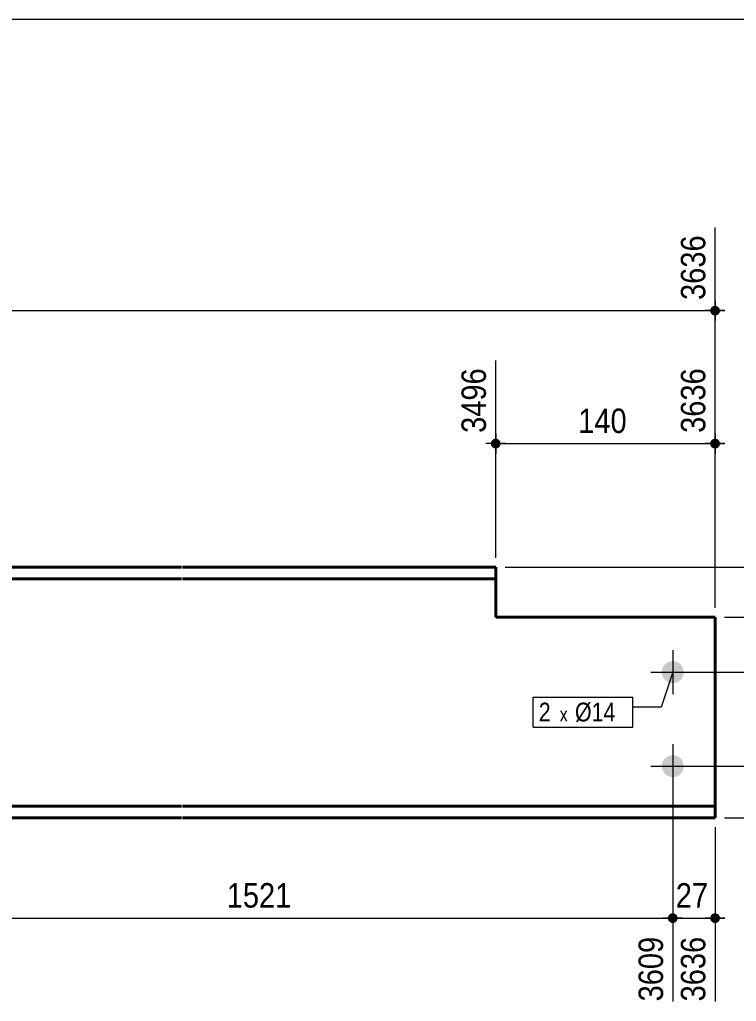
# Model space of a CAD drawing. Header units: millimetres. Extents: x 2 to 287, y 5 to 195.
# Drawn here: x 164.5 to 240.7, y 90.6 to 195 of the extents above; entities that cross this region are included whole.
import ezdxf

# ---------------------------------------------------------------- set-up
doc = ezdxf.new("R2010")
doc.units = ezdxf.units.MM
for name, color, linetype, lineweight in [('Boulon', 7, 'Continuous', 0), ('Cotation', 7, 'Continuous', 0), ('Désignation boulon', 3, 'Continuous', 0), ('Feuille dessin', 5, 'Continuous', 0), ('Piece', 2, 'Continuous', 0)]:
    doc.layers.add(name, color=color, linetype=linetype, lineweight=lineweight)
doc.styles.add('ARIAL', font='ARIAL.TTF')
doc.styles.add('COMIC_SANS_MS', font='COMIC.TTF')

# ---------------------------------------------------------------- blocks, each defined once
blk = doc.blocks.new('*A3')
at = {"layer": 'Boulon'}
for points in [[(232.79, 125.61), (232.79, 125.64), (232.79, 125.67), (232.8, 125.7), (232.8, 125.73), (232.8, 125.76), (232.81, 125.78), (232.81, 125.81), (232.82, 125.84), (232.82, 125.87), (232.83, 125.9), (232.84, 125.92), (232.85, 125.95), (232.86, 125.98), (232.87, 126), (232.88, 126.03), (232.89, 126.06), (232.9, 126.08), (232.91, 126.11), (232.93, 126.13), (232.94, 126.16), (232.96, 126.18), (232.97, 126.21), (232.99, 126.23), (233, 126.26), (233.02, 126.28), (233.04, 126.3), (233.05, 126.32), (233.07, 126.35), (233.09, 126.37), (233.11, 126.39), (233.13, 126.41), (233.15, 126.43), (233.17, 126.45), (233.19, 126.47), (233.22, 126.49), (233.24, 126.5), (233.26, 126.52), (233.28, 126.54), (233.31, 126.55), (233.33, 126.57), (233.36, 126.58), (233.38, 126.6), (233.41, 126.61), (233.43, 126.63), (233.46, 126.64), (233.48, 126.65), (233.51, 126.66), (233.54, 126.67), (233.56, 126.68), (233.59, 126.69), (233.62, 126.7), (233.65, 126.71), (233.67, 126.72), (233.7, 126.72), (233.73, 126.73), (233.76, 126.73), (233.79, 126.74), (233.81, 126.74), (233.84, 126.74), (233.87, 126.75), (233.9, 126.75), (233.93, 126.75), (233.96, 126.75), (233.98, 126.75), (234.01, 126.75), (234.04, 126.75), (234.07, 126.74), (234.1, 126.74), (234.13, 126.74), (234.16, 126.73), (234.18, 126.73), (234.21, 126.72), (234.24, 126.72), (234.27, 126.71), (234.29, 126.7), (234.32, 126.69), (234.35, 126.68), (234.38, 126.67), (234.4, 126.66), (234.43, 126.65), (234.46, 126.64), (234.48, 126.63), (234.51, 126.61), (234.53, 126.6), (234.56, 126.58), (234.58, 126.57), (234.6, 126.55), (234.63, 126.54), (234.65, 126.52), (234.67, 126.5), (234.7, 126.49), (234.72, 126.47), (234.74, 126.45), (234.76, 126.43), (234.78, 126.41), (234.8, 126.39), (234.82, 126.37), (234.84, 126.35), (234.86, 126.32), (234.88, 126.3), (234.89, 126.28), (234.91, 126.26), (234.93, 126.23), (234.94, 126.21), (234.96, 126.18), (234.97, 126.16), (234.99, 126.13), (235, 126.11), (235.01, 126.08), (235.02, 126.06), (235.03, 126.03), (235.04, 126), (235.05, 125.98), (235.06, 125.95), (235.07, 125.92), (235.08, 125.9), (235.09, 125.87), (235.09, 125.84), (235.1, 125.81), (235.11, 125.78), (235.11, 125.76), (235.11, 125.73), (235.12, 125.7), (235.12, 125.67), (235.12, 125.64), (235.12, 125.61), (235.12, 125.58), (235.12, 125.56), (235.12, 125.53), (235.12, 125.5), (235.12, 125.47), (235.11, 125.44), (235.11, 125.41), (235.11, 125.38), (235.1, 125.36), (235.09, 125.33), (235.09, 125.3), (235.08, 125.27), (235.07, 125.25), (235.06, 125.22), (235.05, 125.19), (235.04, 125.16), (235.03, 125.14), (235.02, 125.11), (235.01, 125.09), (235, 125.06), (234.99, 125.03), (234.97, 125.01), (234.96, 124.98), (234.94, 124.96), (234.93, 124.94), (234.91, 124.91), (234.89, 124.89), (234.88, 124.87), (234.86, 124.84), (234.84, 124.82), (234.82, 124.8), (234.8, 124.78), (234.78, 124.76), (234.76, 124.74), (234.74, 124.72), (234.72, 124.7), (234.7, 124.68), (234.67, 124.66), (234.65, 124.65), (234.63, 124.63), (234.6, 124.61), (234.58, 124.6), (234.56, 124.58), (234.53, 124.57), (234.51, 124.55), (234.48, 124.54), (234.46, 124.53), (234.43, 124.52), (234.4, 124.51), (234.38, 124.5), (234.35, 124.49), (234.32, 124.48), (234.29, 124.47), (234.27, 124.46), (234.24, 124.45), (234.21, 124.45), (234.18, 124.44), (234.16, 124.43), (234.13, 124.43), (234.1, 124.43), (234.07, 124.42), (234.04, 124.42), (234.01, 124.42), (233.98, 124.42), (233.96, 124.42), (233.93, 124.42), (233.9, 124.42), (233.87, 124.42), (233.84, 124.42), (233.81, 124.43), (233.79, 124.43), (233.76, 124.43), (233.73, 124.44), (233.7, 124.45), (233.67, 124.45), (233.65, 124.46), (233.62, 124.47), (233.59, 124.48), (233.56, 124.49), (233.54, 124.5), (233.51, 124.51), (233.48, 124.52), (233.46, 124.53), (233.43, 124.54), (233.41, 124.55), (233.38, 124.57), (233.36, 124.58), (233.33, 124.6), (233.31, 124.61), (233.28, 124.63), (233.26, 124.65), (233.24, 124.66), (233.22, 124.68), (233.19, 124.7), (233.17, 124.72), (233.15, 124.74), (233.13, 124.76), (233.11, 124.78), (233.09, 124.8), (233.07, 124.82), (233.05, 124.84), (233.04, 124.87), (233.02, 124.89), (233, 124.91), (232.99, 124.94), (232.97, 124.96), (232.96, 124.98), (232.94, 125.01), (232.93, 125.03), (232.91, 125.06), (232.9, 125.09), (232.89, 125.11), (232.88, 125.14), (232.87, 125.16), (232.86, 125.19), (232.85, 125.22), (232.84, 125.25), (232.83, 125.27), (232.82, 125.3), (232.82, 125.33), (232.81, 125.36), (232.81, 125.38), (232.8, 125.41), (232.8, 125.44), (232.8, 125.47), (232.79, 125.5), (232.79, 125.53), (232.79, 125.56), (232.79, 125.58)], [(232.79, 115.61), (232.79, 115.64), (232.79, 115.67), (232.8, 115.7), (232.8, 115.73), (232.8, 115.76), (232.81, 115.78), (232.81, 115.81), (232.82, 115.84), (232.82, 115.87), (232.83, 115.9), (232.84, 115.92), (232.85, 115.95), (232.86, 115.98), (232.87, 116), (232.88, 116.03), (232.89, 116.06), (232.9, 116.08), (232.91, 116.11), (232.93, 116.13), (232.94, 116.16), (232.96, 116.18), (232.97, 116.21), (232.99, 116.23), (233, 116.26), (233.02, 116.28), (233.04, 116.3), (233.05, 116.32), (233.07, 116.35), (233.09, 116.37), (233.11, 116.39), (233.13, 116.41), (233.15, 116.43), (233.17, 116.45), (233.19, 116.47), (233.22, 116.49), (233.24, 116.5), (233.26, 116.52), (233.28, 116.54), (233.31, 116.55), (233.33, 116.57), (233.36, 116.58), (233.38, 116.6), (233.41, 116.61), (233.43, 116.63), (233.46, 116.64), (233.48, 116.65), (233.51, 116.66), (233.54, 116.67), (233.56, 116.68), (233.59, 116.69), (233.62, 116.7), (233.65, 116.71), (233.67, 116.72), (233.7, 116.72), (233.73, 116.73), (233.76, 116.73), (233.79, 116.74), (233.81, 116.74), (233.84, 116.74), (233.87, 116.75), (233.9, 116.75), (233.93, 116.75), (233.96, 116.75), (233.98, 116.75), (234.01, 116.75), (234.04, 116.75), (234.07, 116.74), (234.1, 116.74), (234.13, 116.74), (234.16, 116.73), (234.18, 116.73), (234.21, 116.72), (234.24, 116.72), (234.27, 116.71), (234.29, 116.7), (234.32, 116.69), (234.35, 116.68), (234.38, 116.67), (234.4, 116.66), (234.43, 116.65), (234.46, 116.64), (234.48, 116.63), (234.51, 116.61), (234.53, 116.6), (234.56, 116.58), (234.58, 116.57), (234.6, 116.55), (234.63, 116.54), (234.65, 116.52), (234.67, 116.5), (234.7, 116.49), (234.72, 116.47), (234.74, 116.45), (234.76, 116.43), (234.78, 116.41), (234.8, 116.39), (234.82, 116.37), (234.84, 116.35), (234.86, 116.32), (234.88, 116.3), (234.89, 116.28), (234.91, 116.26), (234.93, 116.23), (234.94, 116.21), (234.96, 116.18), (234.97, 116.16), (234.99, 116.13), (235, 116.11), (235.01, 116.08), (235.02, 116.06), (235.03, 116.03), (235.04, 116), (235.05, 115.98), (235.06, 115.95), (235.07, 115.92), (235.08, 115.9), (235.09, 115.87), (235.09, 115.84), (235.1, 115.81), (235.11, 115.78), (235.11, 115.76), (235.11, 115.73), (235.12, 115.7), (235.12, 115.67), (235.12, 115.64), (235.12, 115.61), (235.12, 115.58), (235.12, 115.56), (235.12, 115.53), (235.12, 115.5), (235.12, 115.47), (235.11, 115.44), (235.11, 115.41), (235.11, 115.38), (235.1, 115.36), (235.09, 115.33), (235.09, 115.3), (235.08, 115.27), (235.07, 115.25), (235.06, 115.22), (235.05, 115.19), (235.04, 115.16), (235.03, 115.14), (235.02, 115.11), (235.01, 115.09), (235, 115.06), (234.99, 115.03), (234.97, 115.01), (234.96, 114.98), (234.94, 114.96), (234.93, 114.94), (234.91, 114.91), (234.89, 114.89), (234.88, 114.87), (234.86, 114.84), (234.84, 114.82), (234.82, 114.8), (234.8, 114.78), (234.78, 114.76), (234.76, 114.74), (234.74, 114.72), (234.72, 114.7), (234.7, 114.68), (234.67, 114.66), (234.65, 114.65), (234.63, 114.63), (234.6, 114.61), (234.58, 114.6), (234.56, 114.58), (234.53, 114.57), (234.51, 114.55), (234.48, 114.54), (234.46, 114.53), (234.43, 114.52), (234.4, 114.51), (234.38, 114.5), (234.35, 114.49), (234.32, 114.48), (234.29, 114.47), (234.27, 114.46), (234.24, 114.45), (234.21, 114.45), (234.18, 114.44), (234.16, 114.43), (234.13, 114.43), (234.1, 114.43), (234.07, 114.42), (234.04, 114.42), (234.01, 114.42), (233.98, 114.42), (233.96, 114.42), (233.93, 114.42), (233.9, 114.42), (233.87, 114.42), (233.84, 114.42), (233.81, 114.43), (233.79, 114.43), (233.76, 114.43), (233.73, 114.44), (233.7, 114.45), (233.67, 114.45), (233.65, 114.46), (233.62, 114.47), (233.59, 114.48), (233.56, 114.49), (233.54, 114.5), (233.51, 114.51), (233.48, 114.52), (233.46, 114.53), (233.43, 114.54), (233.41, 114.55), (233.38, 114.57), (233.36, 114.58), (233.33, 114.6), (233.31, 114.61), (233.28, 114.63), (233.26, 114.65), (233.24, 114.66), (233.22, 114.68), (233.19, 114.7), (233.17, 114.72), (233.15, 114.74), (233.13, 114.76), (233.11, 114.78), (233.09, 114.8), (233.07, 114.82), (233.05, 114.84), (233.04, 114.87), (233.02, 114.89), (233, 114.91), (232.99, 114.94), (232.97, 114.96), (232.96, 114.98), (232.94, 115.01), (232.93, 115.03), (232.91, 115.06), (232.9, 115.09), (232.89, 115.11), (232.88, 115.14), (232.87, 115.16), (232.86, 115.19), (232.85, 115.22), (232.84, 115.25), (232.83, 115.27), (232.82, 115.3), (232.82, 115.33), (232.81, 115.36), (232.81, 115.38), (232.8, 115.41), (232.8, 115.44), (232.8, 115.47), (232.79, 115.5), (232.79, 115.53), (232.79, 115.56), (232.79, 115.58)]]:
    blk.add_hatch(color=256, dxfattribs=at).paths.add_polyline_path(points, flags=17)
at = {"layer": 'Boulon', "linetype": 'Continuous', "lineweight": 0}
for p, q in [((233.96, 127.92), (233.96, 123.25)), ((231.62, 125.58), (236.29, 125.58)), ((233.96, 117.92), (233.96, 113.25)), ((231.62, 115.58), (236.29, 115.58))]:
    blk.add_line(p, q, dxfattribs=at)
blk = doc.blocks.new('*A4')
at = {"layer": 'Piece', "color": 2, "linetype": 'Continuous', "lineweight": 40}
for p, q in [((181.689836, 136.750443), (101.856502, 136.750443)), ((215.123169, 136.750443), (181.789836, 136.750443)), ((215.123169, 136.750443), (215.123169, 135.517109)), ((181.689836, 135.517109), (101.856502, 135.517109)), ((215.123169, 135.517109), (181.789836, 135.517109)), ((215.123169, 131.417109), (215.123169, 135.517109)), ((215.123169, 131.417109), (238.456502, 131.417109)), ((238.456502, 131.417109), (238.456502, 110.083776)), ((181.689836, 111.317109), (101.856502, 111.317109)), ((238.456502, 111.317109), (181.789836, 111.317109)), ((101.856502, 110.083776), (181.689836, 110.083776)), ((181.789836, 110.083776), (238.456502, 110.083776))]:
    blk.add_line(p, q, dxfattribs=at)
blk = doc.blocks.new('*A5')
at = {"layer": 'Feuille dessin', "linetype": 'Continuous', "lineweight": 0}
blk.add_line((282, 195), (5, 195), dxfattribs=at)
blk = doc.blocks.new('*A12')
at = {"layer": 'Cotation'}
for points in [[(248.72, 136.23), (248.69, 136.23), (248.67, 136.24), (248.64, 136.24), (248.62, 136.25), (248.59, 136.25), (248.57, 136.26), (248.54, 136.27), (248.52, 136.28), (248.5, 136.29), (248.48, 136.3), (248.45, 136.32), (248.43, 136.33), (248.41, 136.35), (248.39, 136.37), (248.38, 136.38), (248.36, 136.4), (248.34, 136.42), (248.33, 136.44), (248.31, 136.46), (248.3, 136.48), (248.28, 136.51), (248.27, 136.53), (248.26, 136.55), (248.25, 136.58), (248.25, 136.6), (248.24, 136.62), (248.23, 136.65), (248.23, 136.67), (248.23, 136.7), (248.22, 136.72), (248.22, 136.75), (248.22, 136.78), (248.23, 136.8), (248.23, 136.83), (248.23, 136.85), (248.24, 136.88), (248.25, 136.9), (248.25, 136.93), (248.26, 136.95), (248.27, 136.97), (248.28, 137), (248.3, 137.02), (248.31, 137.04), (248.33, 137.06), (248.34, 137.08), (248.36, 137.1), (248.38, 137.12), (248.39, 137.14), (248.41, 137.15), (248.43, 137.17), (248.45, 137.18), (248.48, 137.2), (248.5, 137.21), (248.52, 137.22), (248.54, 137.23), (248.57, 137.24), (248.59, 137.25), (248.62, 137.25), (248.64, 137.26), (248.67, 137.26), (248.69, 137.27), (248.72, 137.27), (248.74, 137.27), (248.77, 137.27), (248.79, 137.27), (248.82, 137.26), (248.84, 137.26), (248.87, 137.25), (248.89, 137.25), (248.92, 137.24), (248.94, 137.23), (248.97, 137.22), (248.99, 137.21), (249.01, 137.2), (249.03, 137.18), (249.05, 137.17), (249.07, 137.15), (249.09, 137.14), (249.11, 137.12), (249.13, 137.1), (249.14, 137.08), (249.16, 137.06), (249.18, 137.04), (249.19, 137.02), (249.2, 137), (249.21, 136.97), (249.22, 136.95), (249.23, 136.93), (249.24, 136.9), (249.25, 136.88), (249.25, 136.85), (249.26, 136.83), (249.26, 136.8), (249.26, 136.78), (249.26, 136.75), (249.26, 136.72), (249.26, 136.7), (249.26, 136.67), (249.25, 136.65), (249.25, 136.62), (249.24, 136.6), (249.23, 136.58), (249.22, 136.55), (249.21, 136.53), (249.2, 136.51), (249.19, 136.48), (249.18, 136.46), (249.16, 136.44), (249.14, 136.42), (249.13, 136.4), (249.11, 136.38), (249.09, 136.37), (249.07, 136.35), (249.05, 136.33), (249.03, 136.32), (249.01, 136.3), (248.99, 136.29), (248.97, 136.28), (248.94, 136.27), (248.92, 136.26), (248.89, 136.25), (248.87, 136.25), (248.84, 136.24), (248.82, 136.24), (248.79, 136.23), (248.77, 136.23), (248.74, 136.23)], [(248.72, 130.9), (248.69, 130.9), (248.67, 130.9), (248.64, 130.91), (248.62, 130.91), (248.59, 130.92), (248.57, 130.93), (248.54, 130.94), (248.52, 130.95), (248.5, 130.96), (248.48, 130.97), (248.45, 130.98), (248.43, 131), (248.41, 131.02), (248.39, 131.03), (248.38, 131.05), (248.36, 131.07), (248.34, 131.09), (248.33, 131.11), (248.31, 131.13), (248.3, 131.15), (248.28, 131.17), (248.27, 131.19), (248.26, 131.22), (248.25, 131.24), (248.25, 131.27), (248.24, 131.29), (248.23, 131.32), (248.23, 131.34), (248.23, 131.37), (248.22, 131.39), (248.22, 131.42), (248.22, 131.44), (248.23, 131.47), (248.23, 131.49), (248.23, 131.52), (248.24, 131.54), (248.25, 131.57), (248.25, 131.59), (248.26, 131.62), (248.27, 131.64), (248.28, 131.66), (248.3, 131.68), (248.31, 131.71), (248.33, 131.73), (248.34, 131.75), (248.36, 131.77), (248.38, 131.78), (248.39, 131.8), (248.41, 131.82), (248.43, 131.83), (248.45, 131.85), (248.48, 131.86), (248.5, 131.88), (248.52, 131.89), (248.54, 131.9), (248.57, 131.91), (248.59, 131.91), (248.62, 131.92), (248.64, 131.93), (248.67, 131.93), (248.69, 131.93), (248.72, 131.94), (248.74, 131.94), (248.77, 131.94), (248.79, 131.93), (248.82, 131.93), (248.84, 131.93), (248.87, 131.92), (248.89, 131.91), (248.92, 131.91), (248.94, 131.9), (248.97, 131.89), (248.99, 131.88), (249.01, 131.86), (249.03, 131.85), (249.05, 131.83), (249.07, 131.82), (249.09, 131.8), (249.11, 131.78), (249.13, 131.77), (249.14, 131.75), (249.16, 131.73), (249.18, 131.71), (249.19, 131.68), (249.2, 131.66), (249.21, 131.64), (249.22, 131.62), (249.23, 131.59), (249.24, 131.57), (249.25, 131.54), (249.25, 131.52), (249.26, 131.49), (249.26, 131.47), (249.26, 131.44), (249.26, 131.42), (249.26, 131.39), (249.26, 131.37), (249.26, 131.34), (249.25, 131.32), (249.25, 131.29), (249.24, 131.27), (249.23, 131.24), (249.22, 131.22), (249.21, 131.19), (249.2, 131.17), (249.19, 131.15), (249.18, 131.13), (249.16, 131.11), (249.14, 131.09), (249.13, 131.07), (249.11, 131.05), (249.09, 131.03), (249.07, 131.02), (249.05, 131), (249.03, 130.98), (249.01, 130.97), (248.99, 130.96), (248.97, 130.95), (248.94, 130.94), (248.92, 130.93), (248.89, 130.92), (248.87, 130.91), (248.84, 130.91), (248.82, 130.9), (248.79, 130.9), (248.77, 130.9), (248.74, 130.9)]]:
    blk.add_hatch(color=256, dxfattribs=at).paths.add_polyline_path(points, flags=17)
at = {"layer": 'Cotation', "linetype": 'Continuous', "lineweight": 0}
for p, q in [((248.74, 137.79), (248.74, 135.71)), ((248.74, 136.75), (248.74, 137.79)), ((216.12, 136.75), (250.82, 136.75)), ((247.7, 136.75), (249.78, 136.75)), ((248.74, 131.42), (248.74, 136.75)), ((248.74, 132.46), (248.74, 130.38)), ((239.46, 131.42), (250.82, 131.42)), ((247.7, 131.42), (249.78, 131.42)), ((248.74, 131.42), (248.74, 125.61)), ((248.74, 131.42), (248.74, 125.61))]:
    blk.add_line(p, q, dxfattribs=at)
at = {"layer": 'Cotation'}
for p in [(248.74, 136.75), (248.74, 131.42)]:
    blk.add_point(p, dxfattribs=at)
at = {"layer": 'Cotation', "style": 'ARIAL', "width": 0.85}
blk.add_text('32', height=2.6, rotation=90.0002, dxfattribs=at).set_placement((247.62, 126.59))
blk = doc.blocks.new('*A16')
at = {"layer": 'Cotation'}
for points in [[(257.7, 115.06), (257.68, 115.07), (257.65, 115.07), (257.63, 115.07), (257.6, 115.08), (257.58, 115.09), (257.55, 115.09), (257.53, 115.1), (257.51, 115.11), (257.48, 115.13), (257.46, 115.14), (257.44, 115.15), (257.42, 115.17), (257.4, 115.18), (257.38, 115.2), (257.36, 115.22), (257.34, 115.23), (257.33, 115.25), (257.31, 115.27), (257.3, 115.29), (257.28, 115.32), (257.27, 115.34), (257.26, 115.36), (257.25, 115.38), (257.24, 115.41), (257.23, 115.43), (257.23, 115.46), (257.22, 115.48), (257.22, 115.51), (257.21, 115.53), (257.21, 115.56), (257.21, 115.58), (257.21, 115.61), (257.21, 115.63), (257.22, 115.66), (257.22, 115.69), (257.23, 115.71), (257.23, 115.73), (257.24, 115.76), (257.25, 115.78), (257.26, 115.81), (257.27, 115.83), (257.28, 115.85), (257.3, 115.87), (257.31, 115.89), (257.33, 115.91), (257.34, 115.93), (257.36, 115.95), (257.38, 115.97), (257.4, 115.99), (257.42, 116), (257.44, 116.02), (257.46, 116.03), (257.48, 116.04), (257.51, 116.05), (257.53, 116.06), (257.55, 116.07), (257.58, 116.08), (257.6, 116.09), (257.63, 116.09), (257.65, 116.1), (257.68, 116.1), (257.7, 116.1), (257.73, 116.1), (257.76, 116.1), (257.78, 116.1), (257.81, 116.1), (257.83, 116.09), (257.86, 116.09), (257.88, 116.08), (257.91, 116.07), (257.93, 116.06), (257.95, 116.05), (257.97, 116.04), (258, 116.03), (258.02, 116.02), (258.04, 116), (258.06, 115.99), (258.08, 115.97), (258.1, 115.95), (258.12, 115.93), (258.13, 115.91), (258.15, 115.89), (258.16, 115.87), (258.18, 115.85), (258.19, 115.83), (258.2, 115.81), (258.21, 115.78), (258.22, 115.76), (258.23, 115.73), (258.23, 115.71), (258.24, 115.69), (258.24, 115.66), (258.25, 115.63), (258.25, 115.61), (258.25, 115.58), (258.25, 115.56), (258.25, 115.53), (258.24, 115.51), (258.24, 115.48), (258.23, 115.46), (258.23, 115.43), (258.22, 115.41), (258.21, 115.38), (258.2, 115.36), (258.19, 115.34), (258.18, 115.32), (258.16, 115.29), (258.15, 115.27), (258.13, 115.25), (258.12, 115.23), (258.1, 115.22), (258.08, 115.2), (258.06, 115.18), (258.04, 115.17), (258.02, 115.15), (258, 115.14), (257.97, 115.13), (257.95, 115.11), (257.93, 115.1), (257.91, 115.09), (257.88, 115.09), (257.86, 115.08), (257.83, 115.07), (257.81, 115.07), (257.78, 115.07), (257.76, 115.06), (257.73, 115.06)], [(257.7, 109.56), (257.68, 109.57), (257.65, 109.57), (257.63, 109.57), (257.6, 109.58), (257.58, 109.59), (257.55, 109.59), (257.53, 109.6), (257.51, 109.61), (257.48, 109.63), (257.46, 109.64), (257.44, 109.65), (257.42, 109.67), (257.4, 109.68), (257.38, 109.7), (257.36, 109.72), (257.34, 109.73), (257.33, 109.75), (257.31, 109.77), (257.3, 109.79), (257.28, 109.82), (257.27, 109.84), (257.26, 109.86), (257.25, 109.88), (257.24, 109.91), (257.23, 109.93), (257.23, 109.96), (257.22, 109.98), (257.22, 110.01), (257.21, 110.03), (257.21, 110.06), (257.21, 110.08), (257.21, 110.11), (257.21, 110.13), (257.22, 110.16), (257.22, 110.19), (257.23, 110.21), (257.23, 110.23), (257.24, 110.26), (257.25, 110.28), (257.26, 110.31), (257.27, 110.33), (257.28, 110.35), (257.3, 110.37), (257.31, 110.39), (257.33, 110.41), (257.34, 110.43), (257.36, 110.45), (257.38, 110.47), (257.4, 110.49), (257.42, 110.5), (257.44, 110.52), (257.46, 110.53), (257.48, 110.54), (257.51, 110.55), (257.53, 110.56), (257.55, 110.57), (257.58, 110.58), (257.6, 110.59), (257.63, 110.59), (257.65, 110.6), (257.68, 110.6), (257.7, 110.6), (257.73, 110.6), (257.76, 110.6), (257.78, 110.6), (257.81, 110.6), (257.83, 110.59), (257.86, 110.59), (257.88, 110.58), (257.91, 110.57), (257.93, 110.56), (257.95, 110.55), (257.97, 110.54), (258, 110.53), (258.02, 110.52), (258.04, 110.5), (258.06, 110.49), (258.08, 110.47), (258.1, 110.45), (258.12, 110.43), (258.13, 110.41), (258.15, 110.39), (258.16, 110.37), (258.18, 110.35), (258.19, 110.33), (258.2, 110.31), (258.21, 110.28), (258.22, 110.26), (258.23, 110.23), (258.23, 110.21), (258.24, 110.19), (258.24, 110.16), (258.25, 110.13), (258.25, 110.11), (258.25, 110.08), (258.25, 110.06), (258.25, 110.03), (258.24, 110.01), (258.24, 109.98), (258.23, 109.96), (258.23, 109.93), (258.22, 109.91), (258.21, 109.88), (258.2, 109.86), (258.19, 109.84), (258.18, 109.82), (258.16, 109.79), (258.15, 109.77), (258.13, 109.75), (258.12, 109.73), (258.1, 109.72), (258.08, 109.7), (258.06, 109.68), (258.04, 109.67), (258.02, 109.65), (258, 109.64), (257.97, 109.63), (257.95, 109.61), (257.93, 109.6), (257.91, 109.59), (257.88, 109.59), (257.86, 109.58), (257.83, 109.57), (257.81, 109.57), (257.78, 109.57), (257.76, 109.56), (257.73, 109.56)]]:
    blk.add_hatch(color=256, dxfattribs=at).paths.add_polyline_path(points, flags=17)
at = {"layer": 'Cotation', "linetype": 'Continuous', "lineweight": 0}
for p, q in [((257.73, 116.62), (257.73, 114.54)), ((257.73, 115.58), (257.73, 116.62)), ((234.96, 115.58), (259.81, 115.58)), ((256.69, 115.58), (258.77, 115.58)), ((257.73, 110.08), (257.73, 115.58)), ((257.73, 111.12), (257.73, 109.04)), ((239.46, 110.08), (259.81, 110.08)), ((256.69, 110.08), (258.77, 110.08)), ((257.73, 110.08), (257.73, 104.28)), ((257.73, 110.08), (257.73, 104.28))]:
    blk.add_line(p, q, dxfattribs=at)
at = {"layer": 'Cotation'}
for p in [(257.73, 115.58), (257.73, 110.08)]:
    blk.add_point(p, dxfattribs=at)
at = {"layer": 'Cotation', "style": 'ARIAL', "width": 0.85}
blk.add_text('33', height=2.6, rotation=90.0002, dxfattribs=at).set_placement((256.61, 105.25))
blk = doc.blocks.new('*A17')
at = {"layer": 'Cotation'}
for points in [[(257.7, 125.06), (257.68, 125.07), (257.65, 125.07), (257.63, 125.07), (257.6, 125.08), (257.58, 125.09), (257.55, 125.09), (257.53, 125.1), (257.51, 125.11), (257.48, 125.13), (257.46, 125.14), (257.44, 125.15), (257.42, 125.17), (257.4, 125.18), (257.38, 125.2), (257.36, 125.22), (257.34, 125.23), (257.33, 125.25), (257.31, 125.27), (257.3, 125.29), (257.28, 125.32), (257.27, 125.34), (257.26, 125.36), (257.25, 125.38), (257.24, 125.41), (257.23, 125.43), (257.23, 125.46), (257.22, 125.48), (257.22, 125.51), (257.21, 125.53), (257.21, 125.56), (257.21, 125.58), (257.21, 125.61), (257.21, 125.63), (257.22, 125.66), (257.22, 125.69), (257.23, 125.71), (257.23, 125.73), (257.24, 125.76), (257.25, 125.78), (257.26, 125.81), (257.27, 125.83), (257.28, 125.85), (257.3, 125.87), (257.31, 125.89), (257.33, 125.91), (257.34, 125.93), (257.36, 125.95), (257.38, 125.97), (257.4, 125.99), (257.42, 126), (257.44, 126.02), (257.46, 126.03), (257.48, 126.04), (257.51, 126.05), (257.53, 126.06), (257.55, 126.07), (257.58, 126.08), (257.6, 126.09), (257.63, 126.09), (257.65, 126.1), (257.68, 126.1), (257.7, 126.1), (257.73, 126.1), (257.76, 126.1), (257.78, 126.1), (257.81, 126.1), (257.83, 126.09), (257.86, 126.09), (257.88, 126.08), (257.91, 126.07), (257.93, 126.06), (257.95, 126.05), (257.97, 126.04), (258, 126.03), (258.02, 126.02), (258.04, 126), (258.06, 125.99), (258.08, 125.97), (258.1, 125.95), (258.12, 125.93), (258.13, 125.91), (258.15, 125.89), (258.16, 125.87), (258.18, 125.85), (258.19, 125.83), (258.2, 125.81), (258.21, 125.78), (258.22, 125.76), (258.23, 125.73), (258.23, 125.71), (258.24, 125.69), (258.24, 125.66), (258.25, 125.63), (258.25, 125.61), (258.25, 125.58), (258.25, 125.56), (258.25, 125.53), (258.24, 125.51), (258.24, 125.48), (258.23, 125.46), (258.23, 125.43), (258.22, 125.41), (258.21, 125.38), (258.2, 125.36), (258.19, 125.34), (258.18, 125.32), (258.16, 125.29), (258.15, 125.27), (258.13, 125.25), (258.12, 125.23), (258.1, 125.22), (258.08, 125.2), (258.06, 125.18), (258.04, 125.17), (258.02, 125.15), (258, 125.14), (257.97, 125.13), (257.95, 125.11), (257.93, 125.1), (257.91, 125.09), (257.88, 125.09), (257.86, 125.08), (257.83, 125.07), (257.81, 125.07), (257.78, 125.07), (257.76, 125.06), (257.73, 125.06)], [(257.7, 115.06), (257.68, 115.07), (257.65, 115.07), (257.63, 115.07), (257.6, 115.08), (257.58, 115.09), (257.55, 115.09), (257.53, 115.1), (257.51, 115.11), (257.48, 115.13), (257.46, 115.14), (257.44, 115.15), (257.42, 115.17), (257.4, 115.18), (257.38, 115.2), (257.36, 115.22), (257.34, 115.23), (257.33, 115.25), (257.31, 115.27), (257.3, 115.29), (257.28, 115.32), (257.27, 115.34), (257.26, 115.36), (257.25, 115.38), (257.24, 115.41), (257.23, 115.43), (257.23, 115.46), (257.22, 115.48), (257.22, 115.51), (257.21, 115.53), (257.21, 115.56), (257.21, 115.58), (257.21, 115.61), (257.21, 115.63), (257.22, 115.66), (257.22, 115.69), (257.23, 115.71), (257.23, 115.73), (257.24, 115.76), (257.25, 115.78), (257.26, 115.81), (257.27, 115.83), (257.28, 115.85), (257.3, 115.87), (257.31, 115.89), (257.33, 115.91), (257.34, 115.93), (257.36, 115.95), (257.38, 115.97), (257.4, 115.99), (257.42, 116), (257.44, 116.02), (257.46, 116.03), (257.48, 116.04), (257.51, 116.05), (257.53, 116.06), (257.55, 116.07), (257.58, 116.08), (257.6, 116.09), (257.63, 116.09), (257.65, 116.1), (257.68, 116.1), (257.7, 116.1), (257.73, 116.1), (257.76, 116.1), (257.78, 116.1), (257.81, 116.1), (257.83, 116.09), (257.86, 116.09), (257.88, 116.08), (257.91, 116.07), (257.93, 116.06), (257.95, 116.05), (257.97, 116.04), (258, 116.03), (258.02, 116.02), (258.04, 116), (258.06, 115.99), (258.08, 115.97), (258.1, 115.95), (258.12, 115.93), (258.13, 115.91), (258.15, 115.89), (258.16, 115.87), (258.18, 115.85), (258.19, 115.83), (258.2, 115.81), (258.21, 115.78), (258.22, 115.76), (258.23, 115.73), (258.23, 115.71), (258.24, 115.69), (258.24, 115.66), (258.25, 115.63), (258.25, 115.61), (258.25, 115.58), (258.25, 115.56), (258.25, 115.53), (258.24, 115.51), (258.24, 115.48), (258.23, 115.46), (258.23, 115.43), (258.22, 115.41), (258.21, 115.38), (258.2, 115.36), (258.19, 115.34), (258.18, 115.32), (258.16, 115.29), (258.15, 115.27), (258.13, 115.25), (258.12, 115.23), (258.1, 115.22), (258.08, 115.2), (258.06, 115.18), (258.04, 115.17), (258.02, 115.15), (258, 115.14), (257.97, 115.13), (257.95, 115.11), (257.93, 115.1), (257.91, 115.09), (257.88, 115.09), (257.86, 115.08), (257.83, 115.07), (257.81, 115.07), (257.78, 115.07), (257.76, 115.06), (257.73, 115.06)]]:
    blk.add_hatch(color=256, dxfattribs=at).paths.add_polyline_path(points, flags=17)
at = {"layer": 'Cotation', "linetype": 'Continuous', "lineweight": 0}
for p, q in [((257.73, 126.62), (257.73, 124.54)), ((257.73, 125.58), (257.73, 126.62)), ((234.96, 125.58), (259.81, 125.58)), ((256.69, 125.58), (258.77, 125.58)), ((257.73, 115.58), (257.73, 125.58)), ((257.73, 116.62), (257.73, 114.54)), ((234.96, 115.58), (259.81, 115.58)), ((256.69, 115.58), (258.77, 115.58)), ((257.73, 115.58), (257.73, 114.54))]:
    blk.add_line(p, q, dxfattribs=at)
at = {"layer": 'Cotation'}
for p in [(257.73, 125.58), (257.73, 115.58)]:
    blk.add_point(p, dxfattribs=at)
at = {"layer": 'Cotation', "style": 'ARIAL', "width": 0.85}
blk.add_text('60', height=2.6, rotation=90.0002, dxfattribs=at).set_placement((256.61, 118.66))
blk = doc.blocks.new('*A18')
at = {"layer": 'Cotation'}
for points in [[(257.7, 136.23), (257.68, 136.23), (257.65, 136.24), (257.63, 136.24), (257.6, 136.25), (257.58, 136.25), (257.55, 136.26), (257.53, 136.27), (257.51, 136.28), (257.48, 136.29), (257.46, 136.3), (257.44, 136.32), (257.42, 136.33), (257.4, 136.35), (257.38, 136.37), (257.36, 136.38), (257.34, 136.4), (257.33, 136.42), (257.31, 136.44), (257.3, 136.46), (257.28, 136.48), (257.27, 136.51), (257.26, 136.53), (257.25, 136.55), (257.24, 136.58), (257.23, 136.6), (257.23, 136.62), (257.22, 136.65), (257.22, 136.67), (257.21, 136.7), (257.21, 136.72), (257.21, 136.75), (257.21, 136.78), (257.21, 136.8), (257.22, 136.83), (257.22, 136.85), (257.23, 136.88), (257.23, 136.9), (257.24, 136.93), (257.25, 136.95), (257.26, 136.97), (257.27, 137), (257.28, 137.02), (257.3, 137.04), (257.31, 137.06), (257.33, 137.08), (257.34, 137.1), (257.36, 137.12), (257.38, 137.14), (257.4, 137.15), (257.42, 137.17), (257.44, 137.18), (257.46, 137.2), (257.48, 137.21), (257.51, 137.22), (257.53, 137.23), (257.55, 137.24), (257.58, 137.25), (257.6, 137.25), (257.63, 137.26), (257.65, 137.26), (257.68, 137.27), (257.7, 137.27), (257.73, 137.27), (257.76, 137.27), (257.78, 137.27), (257.81, 137.26), (257.83, 137.26), (257.86, 137.25), (257.88, 137.25), (257.91, 137.24), (257.93, 137.23), (257.95, 137.22), (257.97, 137.21), (258, 137.2), (258.02, 137.18), (258.04, 137.17), (258.06, 137.15), (258.08, 137.14), (258.1, 137.12), (258.12, 137.1), (258.13, 137.08), (258.15, 137.06), (258.16, 137.04), (258.18, 137.02), (258.19, 137), (258.2, 136.97), (258.21, 136.95), (258.22, 136.93), (258.23, 136.9), (258.23, 136.88), (258.24, 136.85), (258.24, 136.83), (258.25, 136.8), (258.25, 136.78), (258.25, 136.75), (258.25, 136.72), (258.25, 136.7), (258.24, 136.67), (258.24, 136.65), (258.23, 136.62), (258.23, 136.6), (258.22, 136.58), (258.21, 136.55), (258.2, 136.53), (258.19, 136.51), (258.18, 136.48), (258.16, 136.46), (258.15, 136.44), (258.13, 136.42), (258.12, 136.4), (258.1, 136.38), (258.08, 136.37), (258.06, 136.35), (258.04, 136.33), (258.02, 136.32), (258, 136.3), (257.97, 136.29), (257.95, 136.28), (257.93, 136.27), (257.91, 136.26), (257.88, 136.25), (257.86, 136.25), (257.83, 136.24), (257.81, 136.24), (257.78, 136.23), (257.76, 136.23), (257.73, 136.23)], [(257.7, 125.06), (257.68, 125.07), (257.65, 125.07), (257.63, 125.07), (257.6, 125.08), (257.58, 125.09), (257.55, 125.09), (257.53, 125.1), (257.51, 125.11), (257.48, 125.13), (257.46, 125.14), (257.44, 125.15), (257.42, 125.17), (257.4, 125.18), (257.38, 125.2), (257.36, 125.22), (257.34, 125.23), (257.33, 125.25), (257.31, 125.27), (257.3, 125.29), (257.28, 125.32), (257.27, 125.34), (257.26, 125.36), (257.25, 125.38), (257.24, 125.41), (257.23, 125.43), (257.23, 125.46), (257.22, 125.48), (257.22, 125.51), (257.21, 125.53), (257.21, 125.56), (257.21, 125.58), (257.21, 125.61), (257.21, 125.63), (257.22, 125.66), (257.22, 125.69), (257.23, 125.71), (257.23, 125.73), (257.24, 125.76), (257.25, 125.78), (257.26, 125.81), (257.27, 125.83), (257.28, 125.85), (257.3, 125.87), (257.31, 125.89), (257.33, 125.91), (257.34, 125.93), (257.36, 125.95), (257.38, 125.97), (257.4, 125.99), (257.42, 126), (257.44, 126.02), (257.46, 126.03), (257.48, 126.04), (257.51, 126.05), (257.53, 126.06), (257.55, 126.07), (257.58, 126.08), (257.6, 126.09), (257.63, 126.09), (257.65, 126.1), (257.68, 126.1), (257.7, 126.1), (257.73, 126.1), (257.76, 126.1), (257.78, 126.1), (257.81, 126.1), (257.83, 126.09), (257.86, 126.09), (257.88, 126.08), (257.91, 126.07), (257.93, 126.06), (257.95, 126.05), (257.97, 126.04), (258, 126.03), (258.02, 126.02), (258.04, 126), (258.06, 125.99), (258.08, 125.97), (258.1, 125.95), (258.12, 125.93), (258.13, 125.91), (258.15, 125.89), (258.16, 125.87), (258.18, 125.85), (258.19, 125.83), (258.2, 125.81), (258.21, 125.78), (258.22, 125.76), (258.23, 125.73), (258.23, 125.71), (258.24, 125.69), (258.24, 125.66), (258.25, 125.63), (258.25, 125.61), (258.25, 125.58), (258.25, 125.56), (258.25, 125.53), (258.24, 125.51), (258.24, 125.48), (258.23, 125.46), (258.23, 125.43), (258.22, 125.41), (258.21, 125.38), (258.2, 125.36), (258.19, 125.34), (258.18, 125.32), (258.16, 125.29), (258.15, 125.27), (258.13, 125.25), (258.12, 125.23), (258.1, 125.22), (258.08, 125.2), (258.06, 125.18), (258.04, 125.17), (258.02, 125.15), (258, 125.14), (257.97, 125.13), (257.95, 125.11), (257.93, 125.1), (257.91, 125.09), (257.88, 125.09), (257.86, 125.08), (257.83, 125.07), (257.81, 125.07), (257.78, 125.07), (257.76, 125.06), (257.73, 125.06)]]:
    blk.add_hatch(color=256, dxfattribs=at).paths.add_polyline_path(points, flags=17)
at = {"layer": 'Cotation', "linetype": 'Continuous', "lineweight": 0}
for p, q in [((257.73, 137.79), (257.73, 135.71)), ((257.73, 136.75), (257.73, 137.79)), ((216.12, 136.75), (259.81, 136.75)), ((256.69, 136.75), (258.77, 136.75)), ((257.73, 125.58), (257.73, 136.75)), ((257.73, 126.62), (257.73, 124.54)), ((234.96, 125.58), (259.81, 125.58)), ((256.69, 125.58), (258.77, 125.58)), ((257.73, 125.58), (257.73, 124.54))]:
    blk.add_line(p, q, dxfattribs=at)
at = {"layer": 'Cotation'}
for p in [(257.73, 136.75), (257.73, 125.58)]:
    blk.add_point(p, dxfattribs=at)
at = {"layer": 'Cotation', "style": 'ARIAL', "width": 0.85}
blk.add_text('67', height=2.6, rotation=90.0002, dxfattribs=at).set_placement((256.61, 129.24))
blk = doc.blocks.new('*A19')
at = {"layer": 'Cotation'}
for points in [[(215.1, 149.38), (215.07, 149.38), (215.05, 149.38), (215.02, 149.39), (215, 149.39), (214.97, 149.4), (214.95, 149.41), (214.92, 149.42), (214.9, 149.43), (214.88, 149.44), (214.86, 149.45), (214.83, 149.46), (214.81, 149.48), (214.79, 149.49), (214.77, 149.51), (214.76, 149.53), (214.74, 149.55), (214.72, 149.57), (214.71, 149.59), (214.69, 149.61), (214.68, 149.63), (214.66, 149.65), (214.65, 149.67), (214.64, 149.7), (214.63, 149.72), (214.63, 149.75), (214.62, 149.77), (214.61, 149.8), (214.61, 149.82), (214.61, 149.85), (214.6, 149.87), (214.6, 149.9), (214.6, 149.92), (214.61, 149.95), (214.61, 149.97), (214.61, 150), (214.62, 150.02), (214.63, 150.05), (214.63, 150.07), (214.64, 150.1), (214.65, 150.12), (214.66, 150.14), (214.68, 150.16), (214.69, 150.19), (214.71, 150.21), (214.72, 150.23), (214.74, 150.25), (214.76, 150.26), (214.77, 150.28), (214.79, 150.3), (214.81, 150.31), (214.83, 150.33), (214.86, 150.34), (214.88, 150.36), (214.9, 150.37), (214.92, 150.38), (214.95, 150.39), (214.97, 150.39), (215, 150.4), (215.02, 150.41), (215.05, 150.41), (215.07, 150.41), (215.1, 150.42), (215.12, 150.42), (215.15, 150.42), (215.17, 150.41), (215.2, 150.41), (215.22, 150.41), (215.25, 150.4), (215.27, 150.39), (215.3, 150.39), (215.32, 150.38), (215.35, 150.37), (215.37, 150.36), (215.39, 150.34), (215.41, 150.33), (215.43, 150.31), (215.45, 150.3), (215.47, 150.28), (215.49, 150.26), (215.51, 150.25), (215.53, 150.23), (215.54, 150.21), (215.56, 150.19), (215.57, 150.16), (215.58, 150.14), (215.59, 150.12), (215.6, 150.1), (215.61, 150.07), (215.62, 150.05), (215.63, 150.02), (215.63, 150), (215.64, 149.97), (215.64, 149.95), (215.64, 149.92), (215.64, 149.9), (215.64, 149.87), (215.64, 149.85), (215.64, 149.82), (215.63, 149.8), (215.63, 149.77), (215.62, 149.75), (215.61, 149.72), (215.6, 149.7), (215.59, 149.67), (215.58, 149.65), (215.57, 149.63), (215.56, 149.61), (215.54, 149.59), (215.53, 149.57), (215.51, 149.55), (215.49, 149.53), (215.47, 149.51), (215.45, 149.49), (215.43, 149.48), (215.41, 149.46), (215.39, 149.45), (215.37, 149.44), (215.35, 149.43), (215.32, 149.42), (215.3, 149.41), (215.27, 149.4), (215.25, 149.39), (215.22, 149.39), (215.2, 149.38), (215.17, 149.38), (215.15, 149.38), (215.12, 149.38)], [(238.43, 149.38), (238.41, 149.38), (238.38, 149.38), (238.36, 149.39), (238.33, 149.39), (238.31, 149.4), (238.28, 149.41), (238.26, 149.42), (238.23, 149.43), (238.21, 149.44), (238.19, 149.45), (238.17, 149.46), (238.15, 149.48), (238.13, 149.49), (238.11, 149.51), (238.09, 149.53), (238.07, 149.55), (238.05, 149.57), (238.04, 149.59), (238.02, 149.61), (238.01, 149.63), (238, 149.65), (237.99, 149.67), (237.98, 149.7), (237.97, 149.72), (237.96, 149.75), (237.95, 149.77), (237.95, 149.8), (237.94, 149.82), (237.94, 149.85), (237.94, 149.87), (237.94, 149.9), (237.94, 149.92), (237.94, 149.95), (237.94, 149.97), (237.95, 150), (237.95, 150.02), (237.96, 150.05), (237.97, 150.07), (237.98, 150.1), (237.99, 150.12), (238, 150.14), (238.01, 150.16), (238.02, 150.19), (238.04, 150.21), (238.05, 150.23), (238.07, 150.25), (238.09, 150.26), (238.11, 150.28), (238.13, 150.3), (238.15, 150.31), (238.17, 150.33), (238.19, 150.34), (238.21, 150.36), (238.23, 150.37), (238.26, 150.38), (238.28, 150.39), (238.31, 150.39), (238.33, 150.4), (238.36, 150.41), (238.38, 150.41), (238.41, 150.41), (238.43, 150.42), (238.46, 150.42), (238.48, 150.42), (238.51, 150.41), (238.53, 150.41), (238.56, 150.41), (238.58, 150.4), (238.61, 150.39), (238.63, 150.39), (238.66, 150.38), (238.68, 150.37), (238.7, 150.36), (238.72, 150.34), (238.75, 150.33), (238.77, 150.31), (238.79, 150.3), (238.81, 150.28), (238.82, 150.26), (238.84, 150.25), (238.86, 150.23), (238.87, 150.21), (238.89, 150.19), (238.9, 150.16), (238.92, 150.14), (238.93, 150.12), (238.94, 150.1), (238.95, 150.07), (238.95, 150.05), (238.96, 150.02), (238.97, 150), (238.97, 149.97), (238.97, 149.95), (238.98, 149.92), (238.98, 149.9), (238.98, 149.87), (238.97, 149.85), (238.97, 149.82), (238.97, 149.8), (238.96, 149.77), (238.95, 149.75), (238.95, 149.72), (238.94, 149.7), (238.93, 149.67), (238.92, 149.65), (238.9, 149.63), (238.89, 149.61), (238.87, 149.59), (238.86, 149.57), (238.84, 149.55), (238.82, 149.53), (238.81, 149.51), (238.79, 149.49), (238.77, 149.48), (238.75, 149.46), (238.72, 149.45), (238.7, 149.44), (238.68, 149.43), (238.66, 149.42), (238.63, 149.41), (238.61, 149.4), (238.58, 149.39), (238.56, 149.39), (238.53, 149.38), (238.51, 149.38), (238.48, 149.38), (238.46, 149.38)]]:
    blk.add_hatch(color=256, dxfattribs=at).paths.add_polyline_path(points, flags=17)
at = {"layer": 'Cotation', "linetype": 'Continuous', "lineweight": 0}
for p, q in [((215.12, 137.75), (215.12, 158.75)), ((238.46, 132.42), (238.46, 158.75)), ((215.12, 150.94), (215.12, 148.86)), ((238.46, 150.94), (238.46, 148.86)), ((216.16, 149.9), (214.08, 149.9)), ((215.12, 149.9), (214.08, 149.9)), ((215.12, 149.9), (238.46, 149.9)), ((239.5, 149.9), (237.42, 149.9)), ((238.46, 149.9), (239.5, 149.9))]:
    blk.add_line(p, q, dxfattribs=at)
at = {"layer": 'Cotation'}
for p in [(215.12, 149.9), (238.46, 149.9)]:
    blk.add_point(p, dxfattribs=at)
at = {"layer": 'Cotation', "style": 'ARIAL', "width": 0.85}
for s, p in [('3496', (214.08, 151.04)), ('3636', (237.42, 151.04))]:
    blk.add_text(s, height=2.6, rotation=90.0002, dxfattribs=at).set_placement(p)
blk.add_text('140', height=2.6, dxfattribs=at).set_placement((223.9, 151.02))
blk = doc.blocks.new('*A21')
at = {"layer": 'Cotation'}
blk.add_hatch(color=256, dxfattribs=at).paths.add_polyline_path([(238.43, 163.52), (238.41, 163.52), (238.38, 163.52), (238.36, 163.53), (238.33, 163.53), (238.31, 163.54), (238.28, 163.55), (238.26, 163.56), (238.23, 163.57), (238.21, 163.58), (238.19, 163.59), (238.17, 163.6), (238.15, 163.62), (238.13, 163.63), (238.11, 163.65), (238.09, 163.67), (238.07, 163.69), (238.05, 163.71), (238.04, 163.73), (238.02, 163.75), (238.01, 163.77), (238, 163.79), (237.99, 163.81), (237.98, 163.84), (237.97, 163.86), (237.96, 163.89), (237.95, 163.91), (237.95, 163.93), (237.94, 163.96), (237.94, 163.99), (237.94, 164.01), (237.94, 164.04), (237.94, 164.06), (237.94, 164.09), (237.94, 164.11), (237.95, 164.14), (237.95, 164.16), (237.96, 164.19), (237.97, 164.21), (237.98, 164.24), (237.99, 164.26), (238, 164.28), (238.01, 164.3), (238.02, 164.33), (238.04, 164.35), (238.05, 164.37), (238.07, 164.39), (238.09, 164.4), (238.11, 164.42), (238.13, 164.44), (238.15, 164.45), (238.17, 164.47), (238.19, 164.48), (238.21, 164.49), (238.23, 164.51), (238.26, 164.52), (238.28, 164.53), (238.31, 164.53), (238.33, 164.54), (238.36, 164.55), (238.38, 164.55), (238.41, 164.55), (238.43, 164.56), (238.46, 164.56), (238.48, 164.56), (238.51, 164.55), (238.53, 164.55), (238.56, 164.55), (238.58, 164.54), (238.61, 164.53), (238.63, 164.53), (238.66, 164.52), (238.68, 164.51), (238.7, 164.49), (238.72, 164.48), (238.75, 164.47), (238.77, 164.45), (238.79, 164.44), (238.81, 164.42), (238.82, 164.4), (238.84, 164.39), (238.86, 164.37), (238.87, 164.35), (238.89, 164.33), (238.9, 164.3), (238.92, 164.28), (238.93, 164.26), (238.94, 164.24), (238.95, 164.21), (238.95, 164.19), (238.96, 164.16), (238.97, 164.14), (238.97, 164.11), (238.97, 164.09), (238.98, 164.06), (238.98, 164.04), (238.98, 164.01), (238.97, 163.99), (238.97, 163.96), (238.97, 163.93), (238.96, 163.91), (238.95, 163.89), (238.95, 163.86), (238.94, 163.84), (238.93, 163.81), (238.92, 163.79), (238.9, 163.77), (238.89, 163.75), (238.87, 163.73), (238.86, 163.71), (238.84, 163.69), (238.82, 163.67), (238.81, 163.65), (238.79, 163.63), (238.77, 163.62), (238.75, 163.6), (238.72, 163.59), (238.7, 163.58), (238.68, 163.57), (238.66, 163.56), (238.63, 163.55), (238.61, 163.54), (238.58, 163.53), (238.56, 163.53), (238.53, 163.52), (238.51, 163.52), (238.48, 163.52), (238.46, 163.52)], flags=17)
at = {"layer": 'Cotation', "linetype": 'Continuous', "lineweight": 0}
for p, q in [((238.46, 132.42), (238.46, 172.89)), ((238.46, 165.08), (238.46, 163)), ((34.01, 164.04), (238.46, 164.04)), ((239.5, 164.04), (237.42, 164.04)), ((238.46, 164.04), (239.5, 164.04))]:
    blk.add_line(p, q, dxfattribs=at)
at = {"layer": 'Cotation'}
blk.add_point((238.46, 164.04), dxfattribs=at)
at = {"layer": 'Cotation', "style": 'ARIAL', "width": 0.85}
blk.add_text('3636', height=2.6, rotation=90.0002, dxfattribs=at).set_placement((237.42, 165.18))
blk = doc.blocks.new('*A24')
at = {"layer": 'Cotation'}
blk.add_hatch(color=256, dxfattribs=at).paths.add_polyline_path([(233.93, 98.9), (233.91, 98.9), (233.88, 98.9), (233.85, 98.91), (233.83, 98.91), (233.81, 98.92), (233.78, 98.93), (233.76, 98.94), (233.73, 98.95), (233.71, 98.96), (233.69, 98.97), (233.67, 98.98), (233.65, 99), (233.63, 99.02), (233.61, 99.03), (233.59, 99.05), (233.57, 99.07), (233.55, 99.09), (233.54, 99.11), (233.52, 99.13), (233.51, 99.15), (233.5, 99.17), (233.49, 99.19), (233.48, 99.22), (233.47, 99.24), (233.46, 99.27), (233.45, 99.29), (233.45, 99.32), (233.44, 99.34), (233.44, 99.37), (233.44, 99.39), (233.44, 99.42), (233.44, 99.44), (233.44, 99.47), (233.44, 99.49), (233.45, 99.52), (233.45, 99.54), (233.46, 99.57), (233.47, 99.59), (233.48, 99.62), (233.49, 99.64), (233.5, 99.66), (233.51, 99.68), (233.52, 99.71), (233.54, 99.73), (233.55, 99.75), (233.57, 99.77), (233.59, 99.78), (233.61, 99.8), (233.63, 99.82), (233.65, 99.83), (233.67, 99.85), (233.69, 99.86), (233.71, 99.88), (233.73, 99.89), (233.76, 99.9), (233.78, 99.91), (233.81, 99.91), (233.83, 99.92), (233.85, 99.93), (233.88, 99.93), (233.91, 99.93), (233.93, 99.94), (233.96, 99.94), (233.98, 99.94), (234.01, 99.93), (234.03, 99.93), (234.06, 99.93), (234.08, 99.92), (234.11, 99.91), (234.13, 99.91), (234.16, 99.9), (234.18, 99.89), (234.2, 99.88), (234.22, 99.86), (234.25, 99.85), (234.27, 99.83), (234.29, 99.82), (234.31, 99.8), (234.32, 99.78), (234.34, 99.77), (234.36, 99.75), (234.37, 99.73), (234.39, 99.71), (234.4, 99.68), (234.41, 99.66), (234.43, 99.64), (234.44, 99.62), (234.45, 99.59), (234.45, 99.57), (234.46, 99.54), (234.47, 99.52), (234.47, 99.49), (234.47, 99.47), (234.48, 99.44), (234.48, 99.42), (234.48, 99.39), (234.47, 99.37), (234.47, 99.34), (234.47, 99.32), (234.46, 99.29), (234.45, 99.27), (234.45, 99.24), (234.44, 99.22), (234.43, 99.19), (234.41, 99.17), (234.4, 99.15), (234.39, 99.13), (234.37, 99.11), (234.36, 99.09), (234.34, 99.07), (234.32, 99.05), (234.31, 99.03), (234.29, 99.02), (234.27, 99), (234.25, 98.98), (234.22, 98.97), (234.2, 98.96), (234.18, 98.95), (234.16, 98.94), (234.13, 98.93), (234.11, 98.92), (234.08, 98.91), (234.06, 98.91), (234.03, 98.9), (234.01, 98.9), (233.98, 98.9), (233.96, 98.9)], flags=17)
at = {"layer": 'Cotation', "linetype": 'Continuous', "lineweight": 0}
for p, q in [((233.96, 114.58), (233.96, 103.66)), ((146.77, 99.42), (233.96, 99.42)), ((235, 99.42), (232.92, 99.42)), ((233.96, 100.02), (233.96, 90.56)), ((233.96, 100.02), (233.96, 98.38)), ((233.96, 99.42), (235, 99.42))]:
    blk.add_line(p, q, dxfattribs=at)
at = {"layer": 'Cotation'}
blk.add_point((233.96, 99.42), dxfattribs=at)
at = {"layer": 'Cotation', "style": 'ARIAL', "width": 0.85}
blk.add_text('1521', height=2.6, dxfattribs=at).set_placement((186.51, 100.54))
blk.add_text('3609', height=2.6, rotation=90.0002, dxfattribs=at).set_placement((232.92, 90.56))
blk = doc.blocks.new('*A25')
at = {"layer": 'Cotation'}
for points in [[(233.93, 98.9), (233.91, 98.9), (233.88, 98.9), (233.85, 98.91), (233.83, 98.91), (233.81, 98.92), (233.78, 98.93), (233.76, 98.94), (233.73, 98.95), (233.71, 98.96), (233.69, 98.97), (233.67, 98.98), (233.65, 99), (233.63, 99.02), (233.61, 99.03), (233.59, 99.05), (233.57, 99.07), (233.55, 99.09), (233.54, 99.11), (233.52, 99.13), (233.51, 99.15), (233.5, 99.17), (233.49, 99.19), (233.48, 99.22), (233.47, 99.24), (233.46, 99.27), (233.45, 99.29), (233.45, 99.32), (233.44, 99.34), (233.44, 99.37), (233.44, 99.39), (233.44, 99.42), (233.44, 99.44), (233.44, 99.47), (233.44, 99.49), (233.45, 99.52), (233.45, 99.54), (233.46, 99.57), (233.47, 99.59), (233.48, 99.62), (233.49, 99.64), (233.5, 99.66), (233.51, 99.68), (233.52, 99.71), (233.54, 99.73), (233.55, 99.75), (233.57, 99.77), (233.59, 99.78), (233.61, 99.8), (233.63, 99.82), (233.65, 99.83), (233.67, 99.85), (233.69, 99.86), (233.71, 99.88), (233.73, 99.89), (233.76, 99.9), (233.78, 99.91), (233.81, 99.91), (233.83, 99.92), (233.85, 99.93), (233.88, 99.93), (233.91, 99.93), (233.93, 99.94), (233.96, 99.94), (233.98, 99.94), (234.01, 99.93), (234.03, 99.93), (234.06, 99.93), (234.08, 99.92), (234.11, 99.91), (234.13, 99.91), (234.16, 99.9), (234.18, 99.89), (234.2, 99.88), (234.22, 99.86), (234.25, 99.85), (234.27, 99.83), (234.29, 99.82), (234.31, 99.8), (234.32, 99.78), (234.34, 99.77), (234.36, 99.75), (234.37, 99.73), (234.39, 99.71), (234.4, 99.68), (234.41, 99.66), (234.43, 99.64), (234.44, 99.62), (234.45, 99.59), (234.45, 99.57), (234.46, 99.54), (234.47, 99.52), (234.47, 99.49), (234.47, 99.47), (234.48, 99.44), (234.48, 99.42), (234.48, 99.39), (234.47, 99.37), (234.47, 99.34), (234.47, 99.32), (234.46, 99.29), (234.45, 99.27), (234.45, 99.24), (234.44, 99.22), (234.43, 99.19), (234.41, 99.17), (234.4, 99.15), (234.39, 99.13), (234.37, 99.11), (234.36, 99.09), (234.34, 99.07), (234.32, 99.05), (234.31, 99.03), (234.29, 99.02), (234.27, 99), (234.25, 98.98), (234.22, 98.97), (234.2, 98.96), (234.18, 98.95), (234.16, 98.94), (234.13, 98.93), (234.11, 98.92), (234.08, 98.91), (234.06, 98.91), (234.03, 98.9), (234.01, 98.9), (233.98, 98.9), (233.96, 98.9)], [(238.43, 98.9), (238.41, 98.9), (238.38, 98.9), (238.36, 98.91), (238.33, 98.91), (238.31, 98.92), (238.28, 98.93), (238.26, 98.94), (238.23, 98.95), (238.21, 98.96), (238.19, 98.97), (238.17, 98.98), (238.15, 99), (238.13, 99.02), (238.11, 99.03), (238.09, 99.05), (238.07, 99.07), (238.05, 99.09), (238.04, 99.11), (238.02, 99.13), (238.01, 99.15), (238, 99.17), (237.99, 99.19), (237.98, 99.22), (237.97, 99.24), (237.96, 99.27), (237.95, 99.29), (237.95, 99.32), (237.94, 99.34), (237.94, 99.37), (237.94, 99.39), (237.94, 99.42), (237.94, 99.44), (237.94, 99.47), (237.94, 99.49), (237.95, 99.52), (237.95, 99.54), (237.96, 99.57), (237.97, 99.59), (237.98, 99.62), (237.99, 99.64), (238, 99.66), (238.01, 99.68), (238.02, 99.71), (238.04, 99.73), (238.05, 99.75), (238.07, 99.77), (238.09, 99.78), (238.11, 99.8), (238.13, 99.82), (238.15, 99.83), (238.17, 99.85), (238.19, 99.86), (238.21, 99.88), (238.23, 99.89), (238.26, 99.9), (238.28, 99.91), (238.31, 99.91), (238.33, 99.92), (238.36, 99.93), (238.38, 99.93), (238.41, 99.93), (238.43, 99.94), (238.46, 99.94), (238.48, 99.94), (238.51, 99.93), (238.53, 99.93), (238.56, 99.93), (238.58, 99.92), (238.61, 99.91), (238.63, 99.91), (238.66, 99.9), (238.68, 99.89), (238.7, 99.88), (238.72, 99.86), (238.75, 99.85), (238.77, 99.83), (238.79, 99.82), (238.81, 99.8), (238.82, 99.78), (238.84, 99.77), (238.86, 99.75), (238.87, 99.73), (238.89, 99.71), (238.9, 99.68), (238.92, 99.66), (238.93, 99.64), (238.94, 99.62), (238.95, 99.59), (238.95, 99.57), (238.96, 99.54), (238.97, 99.52), (238.97, 99.49), (238.97, 99.47), (238.98, 99.44), (238.98, 99.42), (238.98, 99.39), (238.97, 99.37), (238.97, 99.34), (238.97, 99.32), (238.96, 99.29), (238.95, 99.27), (238.95, 99.24), (238.94, 99.22), (238.93, 99.19), (238.92, 99.17), (238.9, 99.15), (238.89, 99.13), (238.87, 99.11), (238.86, 99.09), (238.84, 99.07), (238.82, 99.05), (238.81, 99.03), (238.79, 99.02), (238.77, 99), (238.75, 98.98), (238.72, 98.97), (238.7, 98.96), (238.68, 98.95), (238.66, 98.94), (238.63, 98.93), (238.61, 98.92), (238.58, 98.91), (238.56, 98.91), (238.53, 98.9), (238.51, 98.9), (238.48, 98.9), (238.46, 98.9)]]:
    blk.add_hatch(color=256, dxfattribs=at).paths.add_polyline_path(points, flags=17)
at = {"layer": 'Cotation', "linetype": 'Continuous', "lineweight": 0}
for p, q in [((233.96, 114.58), (233.96, 90.56)), ((238.46, 109.08), (238.46, 90.56)), ((233.96, 100.46), (233.96, 98.38)), ((238.46, 100.46), (238.46, 98.38)), ((235, 99.42), (232.92, 99.42)), ((233.96, 99.42), (232.92, 99.42)), ((233.96, 99.42), (238.46, 99.42)), ((239.5, 99.42), (237.42, 99.42)), ((238.46, 99.42), (239.5, 99.42))]:
    blk.add_line(p, q, dxfattribs=at)
at = {"layer": 'Cotation'}
for p in [(233.96, 99.42), (238.46, 99.42)]:
    blk.add_point(p, dxfattribs=at)
at = {"layer": 'Cotation', "style": 'ARIAL', "width": 0.85}
blk.add_text('27', height=2.6, dxfattribs=at).set_placement((234.28, 100.54))
blk.add_text('3636', height=2.6, rotation=90.0002, dxfattribs=at).set_placement((237.42, 90.56))
blk = doc.blocks.new('*A28')
at = {"layer": 'Désignation boulon', "linetype": 'Continuous', "lineweight": 0}
for p, q in [((233.956268, 125.583867), (232.713668, 121.8746)), ((219.098043, 122.941267), (229.713668, 122.941267)), ((219.098043, 119.741267), (219.098043, 122.941267)), ((229.713668, 119.741267), (229.713668, 122.941267)), ((232.713668, 121.8746), (229.713668, 121.8746)), ((219.098043, 119.741267), (229.713668, 119.741267))]:
    blk.add_line(p, q, dxfattribs=at)
at = {"layer": 'Désignation boulon', "style": 'COMIC_SANS_MS', "width": 0.85}
for s, height, p in [('2', 2, (219.698043, 120.341267)), ('Ø14', 2, (223.556637, 120.341267)), ('x', 1.5, (221.925973, 120.341267))]:
    blk.add_text(s, height=height, dxfattribs=at).set_placement(p)

msp = doc.modelspace()

# ---------------------------------------------------------------- block references
at = {"lineweight": 0}
for name in ['*A5', '*A21', '*A19', '*A12', '*A18', '*A4', '*A3', '*A17', '*A28', '*A24', '*A16', '*A25']:
    msp.add_blockref(name, (0, 0), dxfattribs=at)

doc.saveas('drawing.dxf')
